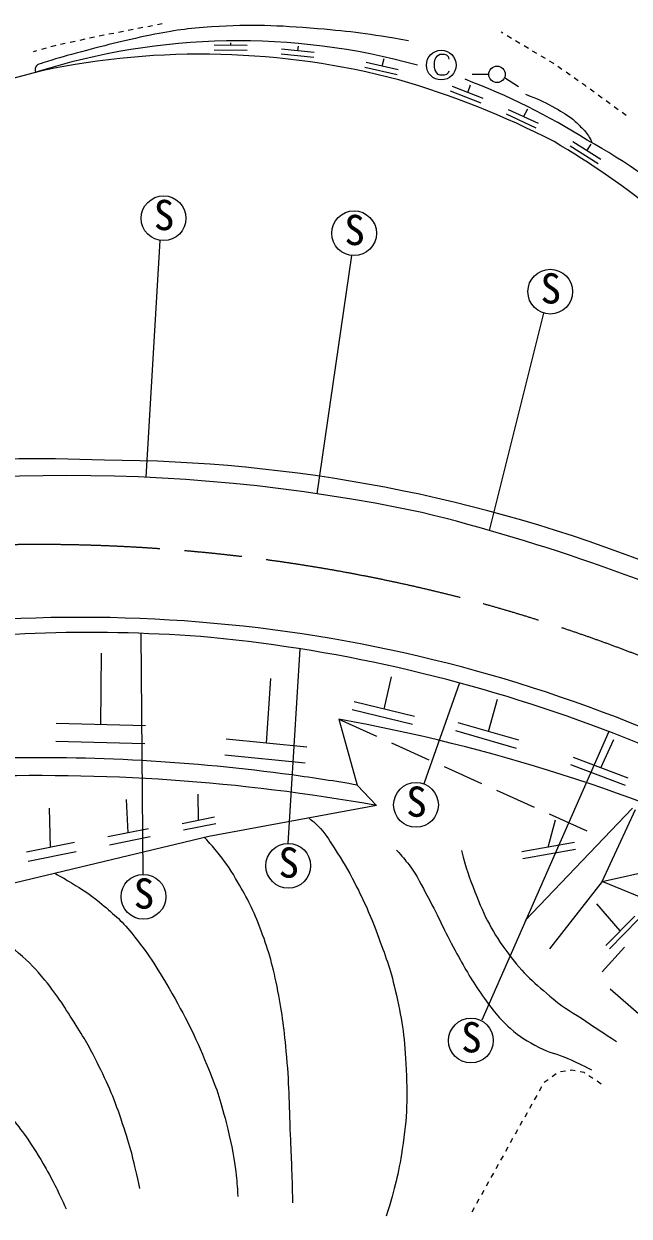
# Model space of a CAD drawing. Units: millimetres, scale not verified. Extents: x 40000 to 680000, y 20000 to 380000.
# Drawn here: x 391496 to 428226, y 259295 to 331630 of the extents above; entities that cross this region are included whole.
import ezdxf
from ezdxf.enums import TextEntityAlignment as Align

# ---------------------------------------------------------------- set-up
doc = ezdxf.new("R2010")
doc.units = ezdxf.units.MM
doc.header["$LTSCALE"] = 1000
doc.linetypes.add('CHAIN', pattern=[18.5, 12, -1.5, 3.5, -1.5])
for name, color, linetype, lineweight in [('M-BGD', 7, 'Continuous', 25), ('M-BMK', 2, 'CHAIN', 13), ('M-STR-STRC', 7, 'Continuous', 25)]:
    doc.layers.add(name, color=color, linetype=linetype, lineweight=lineweight)
doc.styles.add('ＭＳ ゴシック', font='')
doc.styles.get('ＭＳ ゴシック').set_extended_font_data('MS Gothic')

msp = doc.modelspace()

# ---------------------------------------------------------------- linework, layer by layer
at = {"layer": 'M-BGD'}
for p, q in [((398718, 331399), (398423, 331342)), ((399307, 331515), (399012, 331457)), ((399895, 331630), (399601, 331572)), ((395188, 330691), (394895, 330629)), ((395775, 330816), (395482, 330754)), ((396239, 330915), (396069, 330879)), ((396362, 330939), (396239, 330915)), ((396951, 331054), (396657, 330996)), ((397540, 331169), (397246, 331112)), ((398129, 331284), (397835, 331227)), ((420566, 331055), (420455, 331122)), ((421082, 330748), (420824, 330901)), ((421597, 330440), (421339, 330594)), ((392272, 329993), (392063, 329934)), ((392849, 330157), (392561, 330075)), ((393367, 330305), (393138, 330239)), ((393428, 330317), (393367, 330305)), ((394014, 330442), (393721, 330380)), ((394601, 330567), (394308, 330504)), ((405045, 330009), (403045, 330043)), ((405050, 330309), (403050, 330343)), ((404050, 330326), (404056, 330476)), ((409121, 329885), (407131, 330090)), ((408126, 329988), (408167, 330285)), ((422112, 330133), (421855, 330287)), ((422627, 329825), (422370, 329979)), ((409090, 329586), (407101, 329792)), ((414210, 328838), (412260, 329281)), ((413235, 329059), (413354, 329518)), ((416406, 329301), (416453, 329497)), ((416406, 329003), (416406, 329301)), ((416453, 329497), (416502, 329558)), ((416502, 329558), (416605, 329698)), ((416605, 329698), (416745, 329793)), ((416745, 329793), (416996, 329795)), ((416996, 329795), (417141, 329748)), ((417141, 329748), (417240, 329649)), ((417240, 329649), (417293, 329497)), ((423143, 329518), (422885, 329672)), ((423614, 329237), (423400, 329364)), ((423656, 329208), (423614, 329237)), ((414144, 328545), (412193, 328988)), ((416449, 328813), (416406, 329003)), ((416550, 328661), (416449, 328813)), ((416645, 328564), (416550, 328661)), ((416751, 328513), (416645, 328564)), ((416998, 328513), (416751, 328513)), ((417143, 328560), (416998, 328513)), ((417243, 328663), (417143, 328560)), ((417287, 328754), (417243, 328663)), ((419709, 328566), (418709, 328566)), ((424149, 328865), (423902, 329037)), ((424642, 328523), (424395, 328694)), ((419358, 327093), (417499, 327832)), ((418429, 327462), (418607, 327930)), ((421504, 327816), (420662, 328356)), ((425135, 328181), (424888, 328352)), ((425552, 327891), (425381, 328010)), ((425626, 327837), (425552, 327891)), ((419247, 326814), (417388, 327553)), ((426110, 327483), (425868, 327660)), ((426595, 327129), (426353, 327306)), ((422719, 325577), (420905, 326419)), ((421812, 325998), (422073, 326476)), ((427079, 326775), (426837, 326952)), ((427563, 326420), (427321, 326598)), ((428048, 326066), (427806, 326243)), ((422593, 325304), (420779, 326147)), ((426339, 323144), (424651, 324216)), ((426500, 323397), (424812, 324470)), ((425656, 323933), (425914, 324326)), ((396164, 289109), (396214, 293443)), ((406221, 287990), (406491, 291904)), ((413369, 290052), (413813, 292013)), ((415203, 289610), (411536, 290493)), ((419688, 288699), (420230, 290665)), ((410608, 289442), (412887, 288417)), ((410608, 289442), (411718, 285451)), ((415085, 289121), (411418, 290004)), ((398872, 289039), (393456, 289178)), ((421383, 287675), (417710, 288742)), ((421525, 288165), (417852, 289232)), ((398844, 287956), (393428, 288095)), ((408662, 287749), (403781, 288230)), ((413799, 288007), (416079, 286981)), ((426512, 286492), (427304, 288212)), ((408566, 286773), (403685, 287254)), ((416991, 286571), (419271, 285545)), ((428006, 285422), (424684, 286676)), ((428173, 285865), (424851, 287119)), ((411718, 285451), (412903, 284212)), ((420183, 285135), (422463, 284109)), ((397826, 282547), (397730, 284565)), ((402085, 283297), (402064, 284901)), ((393106, 281678), (393045, 284053)), ((412903, 284212), (402717, 282337)), ((428433, 284040), (421916, 277236)), ((423375, 283699), (425655, 282673)), ((426592, 279597), (428615, 283966)), ((403068, 283495), (401102, 283100)), ((403147, 283102), (401181, 282706)), ((423303, 281676), (423750, 283349)), ((402717, 282337), (390494, 279402)), ((399064, 282796), (396588, 282298)), ((399164, 282301), (396688, 281802)), ((394561, 281971), (391650, 281385)), ((394679, 281389), (391767, 280803)), ((424901, 281961), (421705, 281391)), ((424977, 281535), (421781, 280965)), ((426592, 279597), (431063, 280597)), ((426592, 279597), (423383, 275508)), ((429952, 278219), (426592, 279597)), ((427688, 276606), (426268, 278238)), ((428563, 277498), (426813, 275714)), ((428778, 277288), (427027, 275503)), ((427945, 275611), (426596, 274126)), ((427067, 273084), (428963, 271455)), ((423796, 267923), (423553, 267747)), ((424357, 268093), (424060, 268048)), ((424734, 268150), (424653, 268138)), ((424949, 268109), (424734, 268150)), ((425488, 268006), (425243, 268053)), ((425530, 267978), (425488, 268006)), ((426029, 267645), (425780, 267812)), ((422908, 267145), (422762, 266883)), ((423310, 267572), (423067, 267396)), ((426529, 267312), (426279, 267479)), ((422616, 266621), (422470, 266359)), ((422032, 265573), (421886, 265310)), ((422324, 266097), (422178, 265835)), ((421740, 265048), (421594, 264786)), ((421448, 264524), (421302, 264262)), ((420864, 263476), (420718, 263214)), ((421156, 264000), (421010, 263738)), ((420572, 262952), (420426, 262690)), ((419988, 261903), (419842, 261641)), ((420280, 262428), (420134, 262165)), ((419696, 261379), (419550, 261117)), ((419404, 260855), (419258, 260593)), ((418820, 259807), (418674, 259545)), ((419112, 260331), (418966, 260069))]:
    msp.add_line(p, q, dxfattribs=at)
for centre, radius in [((416823, 329129), 900), ((416823, 329129), 900), ((420209, 328566), 500)]:
    msp.add_circle(centre, radius, dxfattribs=at)
for centre, radius, start, end in [((404529, 289949), 40650, 74.52412, 107.53528), ((402236, 282715), 47075, 75.22129, 101.83624), ((411292, 257085), 74105, 104.6254, 118.30665), ((399444, 277232), 53105, 62.86195, 73.81775), ((403358, 289014), 41990, 57.88796, 69.20412), ((396066, 277912), 54142, 42.73005, 59.34998), ((407254, 291288), 38050, 48.83133, 61.03887), ((392325, 217118), 88128, 87.36017, 102.77063), ((396162, 213687), 91467, 68.41061, 89.86112), ((394206, 200368), 103857, 78.08211, 103.61309), ((386781, 185714), 119804, 54.12484, 76.05447), ((394926, 205366), 90258, 60.26371, 96.89477), ((395469, 204084), 90621, 85.33479, 98.03288), ((393757, 202059), 92792, 54.15372, 84.38261), ((391806, 184809), 106309, 49.76671, 79.81342), ((392332, 172862), 114245, 86.82601, 91.40905), ((392332, 172862), 114245, 82.23728, 86.82601), ((392436, 169386), 116636, 79.89357, 104.54777), ((392332, 172862), 114245, 80.23006, 82.23728)]:
    msp.add_arc(centre, radius, start, end, dxfattribs=at)
for points, knots in [([(414841, 330605), (412258, 331041), (411489, 331156), (409322, 331331), (406816, 331534), (405396, 331607), (402887, 331439), (401434, 331342), (400617, 331239), (399190, 330946), (397410, 330579), (396425, 330313), (394667, 329851), (393875, 329643), (393438, 329502), (392657, 329256), (392524, 329215), (392439, 329210), (392322, 329137), (392271, 329105), (392250, 329075), (392218, 329025), (392149, 328915), (392187, 328822), (392214, 328692)], [0, 0, 0, 0, 1, 1, 1, 2, 2, 2, 3, 3, 3, 4, 4, 4, 5, 5, 5, 6, 6, 6, 7, 7, 7, 8, 8, 8, 8]), ([(421941, 327358), (422718, 327043), (422961, 326954), (423573, 326613), (424069, 326337), (424355, 326187), (424802, 325837), (425035, 325654), (425147, 325529), (425352, 325316), (425580, 325078), (425705, 324934), (425863, 324646), (425912, 324556), (425932, 324522), (425980, 324412)], [0, 0, 0, 0, 1, 1, 1, 2, 2, 2, 3, 3, 3, 4, 4, 4, 5, 5, 5, 5]), ([(408782, 283453), (409053, 283253), (409136, 283172), (409345, 282971), (409812, 282521), (409978, 282178), (410326, 281631), (410847, 280813), (411147, 280356), (411582, 279489), (412177, 278306), (412494, 277630), (412953, 276387), (413431, 275089), (413725, 274362), (414029, 273013), (414418, 271289), (414591, 270301), (414679, 268536), (414780, 266514), (414769, 265357), (414456, 263356), (414204, 261745), (414046, 261133), (413488, 259295)], [0, 0, 0, 0, 1, 1, 1, 2, 2, 2, 3, 3, 3, 4, 4, 4, 5, 5, 5, 6, 6, 6, 7, 7, 7, 8, 8, 8, 8]), ([(407828, 260109), (407767, 262111), (407750, 262624), (407681, 264236), (407597, 266219), (407614, 267335), (407418, 269310), (407266, 270846), (407173, 271711), (406862, 273223), (406563, 274675), (406325, 275480), (405803, 276867), (405356, 278055), (404981, 278673), (404349, 279774), (403958, 280456), (403701, 280820), (403200, 281426), (402928, 281755), (402829, 281873), (402473, 282244)], [0, 0, 0, 0, 1, 1, 1, 2, 2, 2, 3, 3, 3, 4, 4, 4, 5, 5, 5, 6, 6, 6, 7, 7, 7, 7]), ([(414113, 281490), (414484, 281099), (414590, 280963), (414867, 280602), (415410, 279896), (415599, 279419), (416025, 278637), (416701, 277393), (416977, 276642), (417667, 275406), (418242, 274376), (418547, 273784), (419222, 272816), (419841, 271928), (420204, 271422), (421005, 270694), (421612, 270143), (422033, 269923), (422755, 269537), (423401, 269191), (423836, 269161), (424505, 268864), (425073, 268612), (425265, 268515), (425932, 268164)], [0, 0, 0, 0, 1, 1, 1, 2, 2, 2, 3, 3, 3, 4, 4, 4, 5, 5, 5, 6, 6, 6, 7, 7, 7, 8, 8, 8, 8]), ([(418051, 281470), (418357, 280299), (418488, 279927), (418862, 278972), (419476, 277408), (419911, 276539), (420916, 275191), (421811, 273991), (422471, 273435), (423617, 272471), (424335, 271867), (424825, 271644), (425603, 271120), (426327, 270634), (426556, 270482), (427461, 269884)], [0, 0, 0, 0, 1, 1, 1, 2, 2, 2, 3, 3, 3, 4, 4, 4, 5, 5, 5, 5]), ([(393383, 280096), (393866, 279830), (393997, 279750), (394383, 279514), (395067, 279095), (395467, 278872), (396078, 278352), (396891, 277659), (397376, 277284), (398049, 276454), (399045, 275226), (399517, 274465), (400311, 273097), (401324, 271351), (401837, 270333), (402608, 268467), (403156, 267141), (403426, 266375), (403766, 264982), (404050, 263824), (404223, 263171), (404355, 261986), (404420, 261399), (404444, 261190), (404475, 260480)], [0, 0, 0, 0, 1, 1, 1, 2, 2, 2, 3, 3, 3, 4, 4, 4, 5, 5, 5, 6, 6, 6, 7, 7, 7, 8, 8, 8, 8]), ([(398534, 260964), (398161, 262696), (398040, 263221), (397583, 264626), (397085, 266154), (396743, 266996), (396036, 268440), (395559, 269413), (395255, 269943), (394672, 270857), (393970, 271957), (393607, 272601), (392778, 273609), (392210, 274299), (391857, 274664), (391182, 275251), (390589, 275766), (390197, 275986), (389516, 276376), (388981, 276683), (388602, 276692), (388063, 276992), (387826, 277123), (387738, 277170), (387468, 277350)], [0, 0, 0, 0, 1, 1, 1, 2, 2, 2, 3, 3, 3, 4, 4, 4, 5, 5, 5, 6, 6, 6, 7, 7, 7, 8, 8, 8, 8]), ([(375785, 273320), (376576, 273194), (376798, 273148), (377443, 273012), (378572, 272772), (379191, 272576), (380293, 272232), (381359, 271899), (381949, 271683), (382973, 271239), (384103, 270750), (384701, 270392), (385761, 269767), (386315, 269441), (386615, 269236), (387126, 268846), (387844, 268297), (388206, 267938), (388852, 267307), (389574, 266603), (389948, 266178), (390609, 265416), (390992, 264974), (391193, 264715), (391533, 264239), (392090, 263459), (392371, 262998), (392846, 262165), (393373, 261242), (393525, 260900), (394064, 259732)], [0, 0, 0, 0, 1, 1, 1, 2, 2, 2, 3, 3, 3, 4, 4, 4, 5, 5, 5, 6, 6, 6, 7, 7, 7, 8, 8, 8, 9, 9, 9, 10, 10, 10, 10])]:
    msp.add_open_spline(points, degree=3, knots=knots, dxfattribs=at)
at = {"layer": 'M-BMK'}
for centre, radius, start, end in [((392432, 197085), 102956, 75.63159, 104.81586), ((392143, 198673), 101492, 43.95537, 75.25104)]:
    msp.add_arc(centre, radius, start, end, dxfattribs=at)
at = {"layer": 'M-STR-STRC'}
for p, q in [((398909, 304118), (399768, 318493)), ((409298, 303123), (411397, 317576)), ((419754, 300891), (423041, 314085)), ((398601, 294651), (398707, 280031)), ((408236, 293714), (407507, 281909)), ((417930, 291647), (415764, 285520)), ((426983, 288698), (419282, 271180))]:
    msp.add_line(p, q, dxfattribs=at)
for centre in [(399974, 319836), (411536, 318927), (423439, 315384), (415293, 284246), (407539, 280551), (398755, 278673), (418624, 269950)]:
    msp.add_circle(centre, 1358, dxfattribs=at)

# ---------------------------------------------------------------- texts
at = {"layer": 'M-STR-STRC', "style": 'ＭＳ ゴシック'}
for p in [(399381, 318566), (410943, 317657), (422847, 314114), (414700, 282976), (406946, 279281), (398162, 277403), (418032, 268680)]:
    msp.add_text('S', height=1833, dxfattribs=at).set_placement(p, align=Align.BOTTOM_LEFT)

doc.saveas('drawing.dxf')
